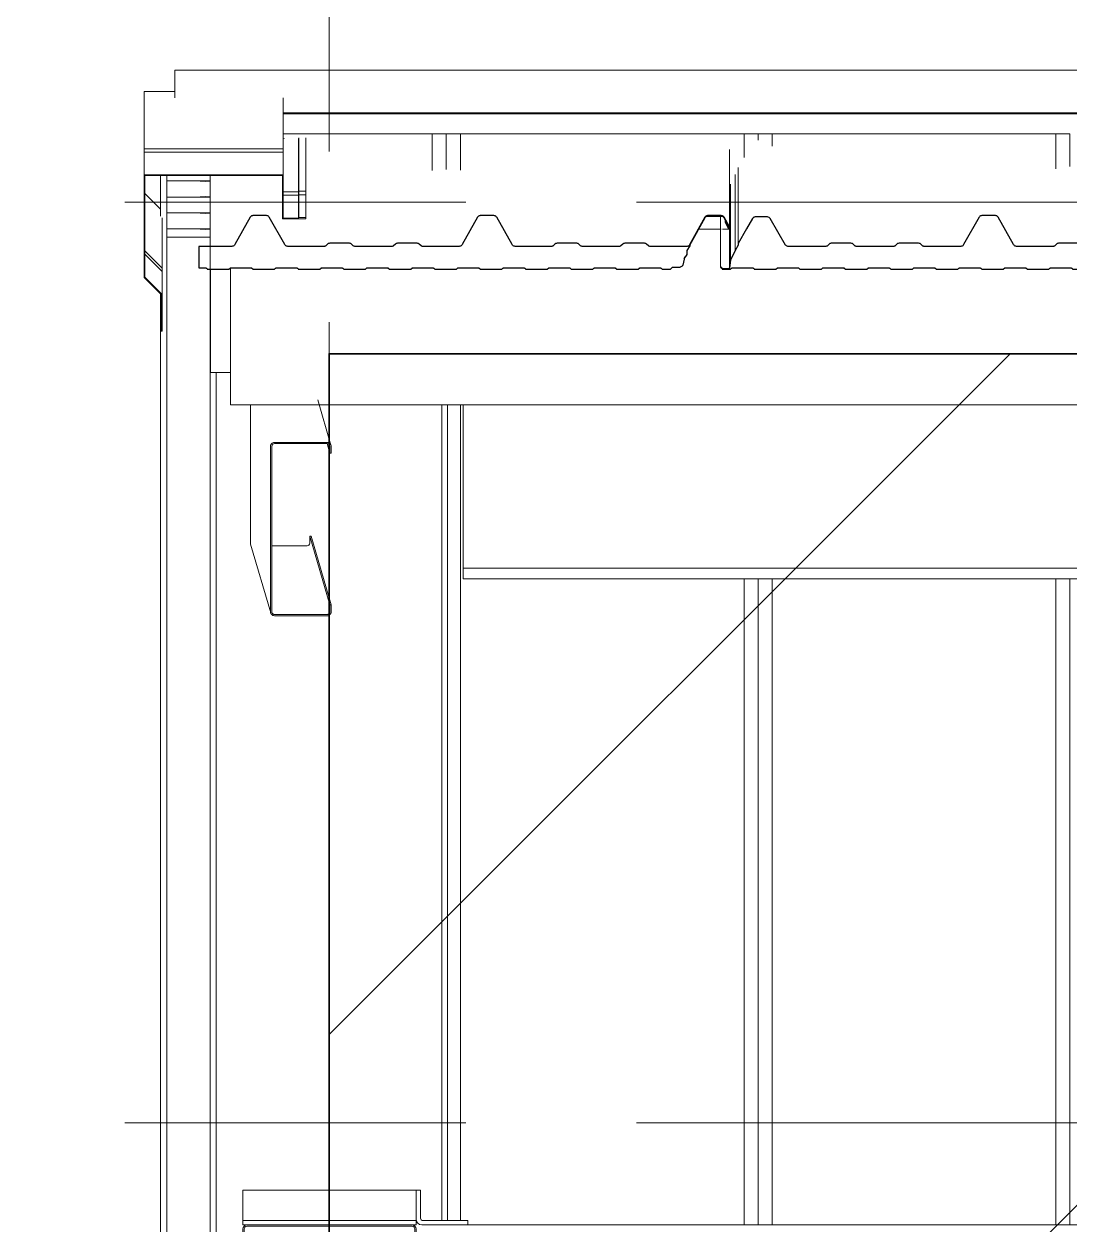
# Model space of a CAD drawing. Header units: metres. Extents: x -5.1 to 74.4, y -0.9 to 14.
# Drawn here: x -0.447 to 1.086, y 9.15 to 10.911 of the extents above; entities that cross this region are included whole.
import ezdxf

# ---------------------------------------------------------------- set-up
doc = ezdxf.new("R2010")
doc.units = ezdxf.units.M
doc.linetypes.add('Center', pattern=[2, 0.5, -0.25, 1, -0.25])
doc.linetypes.add('Dash dot', pattern=[1.05, 0.5, -0.25, 0.05, -0.25])
for name, color, linetype, lineweight in [('1', 7, 'Continuous', 18), ('2', 7, 'Continuous', 9), ('A LARGUEROS', 7, 'Continuous', 9), ('A LARGUEROS CORTES', 7, 'Continuous', 9), ('A-EJES', 7, 'Continuous', 18), ('A-NIVELES LINEA_', 7, 'Continuous', 18), ('GMI-COLUMNAS', 7, 'Continuous', 18)]:
    doc.layers.add(name, color=color, linetype=linetype, lineweight=lineweight)
doc.layers.add('ATR-ACHURADO', color=9, linetype='Continuous')
doc.layers.add('ATR-AREAS', color=1, linetype='Continuous')

# ---------------------------------------------------------------- blocks, each defined once
blk = doc.blocks.new('MontenC-Calibre14-GMI 1 - MONTEN _C_ 10_ CAL14 CON CLIPS A COLUMNA-1583790-CORTE TRANSVERSAL 1-1_')
at = {"layer": '2', "color": 8, "lineweight": 5, "true_color": 0x808080}
for p, q in [((-0.1263, 9.1602), (-0.1263, 9.201)), ((0.1277, 9.201), (-0.1263, 9.201)), ((-0.1263, 9.1564), (-0.1263, 9.1602)), ((0.1277, 9.1582), (0.1277, 9.1564)), ((-0.1263, 9.15), (-0.1263, 9.1564)), ((0.1277, 9.1564), (-0.1263, 9.1564)), ((-0.1204, 9.15), (-0.1263, 9.15)), ((0.1277, 9.15), (0.1218, 9.15)), ((0.1277, 9.1564), (0.1277, 9.15))]:
    blk.add_line(p, q, dxfattribs=at)
at = {"layer": 'A LARGUEROS CORTES', "color": 8, "lineweight": 5, "true_color": 0x808080}
for p, q in [((-0.1263, 9.1441), (-0.1263, 9.067)), ((-0.1244, 9.067), (-0.1244, 9.1441)), ((0.1218, 9.15), (-0.1204, 9.15)), ((-0.1204, 9.1481), (0.1218, 9.1481)), ((0.1258, 9.1441), (0.1258, 9.067)), ((0.1277, 9.067), (0.1277, 9.1441)), ((-0.1103, 9.063), (-0.1204, 9.063)), ((-0.1204, 9.0611), (-0.1103, 9.0611)), ((-0.1103, 9.0611), (-0.1103, 9.063)), ((0.1218, 9.063), (0.1117, 9.063)), ((0.1117, 9.063), (0.1117, 9.0611)), ((0.1117, 9.0611), (0.1218, 9.0611))]:
    blk.add_line(p, q, dxfattribs=at)
for centre, radius, start, end in [((-0.1204, 9.1441), 0.0059, 90, 180), ((-0.1204, 9.1441), 0.004, 90, 180), ((0.1218, 9.1441), 0.0059, 360, 90), ((0.1218, 9.1441), 0.004, 360, 90), ((-0.1204, 9.067), 0.0059, 180, 270), ((-0.1204, 9.067), 0.004, 180, 270), ((0.1218, 9.067), 0.0059, 270, 360), ((0.1218, 9.067), 0.004, 270, 360)]:
    blk.add_arc(centre, radius, start, end, dxfattribs=at)
blk = doc.blocks.new('MontenC-Calibre14-GMI 1 - MONTEN _C_ 10_ CAL14-1578925-CORTE TRANSVERSAL 1-1_')
at = {"layer": 'A LARGUEROS', "color": 8, "lineweight": 5, "true_color": 0x808080}
for p, q in [((0.0029, 10.2934), (-0.0166, 10.3601)), ((-0.1151, 10.3529), (-0.1152, 10.15)), ((-0.0029, 10.2958), (0.0012, 10.2817)), ((-0.115, 10.1483), (-0.0855, 10.0477)), ((-0.0322, 10.146), (-0.0839, 10.146)), ((-0.0263, 10.1601), (-0.0282, 10.1601)), ((-0.0282, 10.1601), (0.0012, 10.0594)), ((-0.0282, 10.1601), (-0.0282, 10.15)), ((-0.0263, 10.1601), (0.0031, 10.0594))]:
    blk.add_line(p, q, dxfattribs=at)
for centre, major_axis, start_param, end_param in [((-0.1093, 10.15), (0.00566, 0.00166), 2.85653, 3.11833), ((-0.0322, 10.15), (0.00384, 0.00112), 4.427327, 5.998123)]:
    blk.add_ellipse(centre, major_axis=major_axis, ratio=0.998646, start_param=start_param, end_param=end_param, dxfattribs=at)
at = {"layer": 'A LARGUEROS CORTES', "color": 8, "lineweight": 5, "true_color": 0x808080}
for p, q in [((-0.0858, 10.2918), (-0.0858, 10.0493)), ((-0.0839, 10.0493), (-0.0839, 10.2918)), ((-0.0028, 10.2977), (-0.0799, 10.2977)), ((-0.0799, 10.2958), (-0.0028, 10.2958)), ((0.0012, 10.2918), (0.0012, 10.2817)), ((0.0031, 10.2817), (0.0031, 10.2918)), ((0.0012, 10.2817), (0.0031, 10.2817)), ((0.0031, 10.0594), (0.0012, 10.0594)), ((0.0012, 10.0594), (0.0012, 10.0493)), ((0.0031, 10.0493), (0.0031, 10.0594)), ((-0.0028, 10.0453), (-0.0799, 10.0453)), ((-0.0799, 10.0434), (-0.0028, 10.0434))]:
    blk.add_line(p, q, dxfattribs=at)
at = {"layer": 'A LARGUEROS CORTES', "color": 8, "lineweight": 5, "true_color": 0x808080, "flags": 128}
for points in [[(-0.0799, 10.2977), (-0.0812, 10.2976), (-0.0824, 10.2972), (-0.0835, 10.2965), (-0.0845, 10.2955), (-0.0852, 10.2944), (-0.0856, 10.2932), (-0.0858, 10.2918)], [(-0.0839, 10.2918), (-0.0838, 10.2927), (-0.0835, 10.2936), (-0.083, 10.2943), (-0.0824, 10.295), (-0.0816, 10.2954), (-0.0808, 10.2957), (-0.0799, 10.2958)], [(0.0031, 10.2918), (0.003, 10.2931), (0.0026, 10.2943), (0.0019, 10.2955), (0.0009, 10.2964), (-0.0002, 10.2971), (-0.0014, 10.2975), (-0.0028, 10.2977)], [(-0.0028, 10.2958), (-0.0019, 10.2957), (-0.001, 10.2954), (-0.0003, 10.2949), (0.0004, 10.2943), (0.0008, 10.2935), (0.0011, 10.2927), (0.0012, 10.2918)], [(-0.0858, 10.0493), (-0.0856, 10.048), (-0.0852, 10.0468), (-0.0845, 10.0457), (-0.0835, 10.0447), (-0.0824, 10.044), (-0.0812, 10.0436), (-0.0799, 10.0434)], [(-0.0837, 10.0482), (-0.0838, 10.0484), (-0.0839, 10.0493)], [(-0.0799, 10.0453), (-0.0808, 10.0454), (-0.0816, 10.0457), (-0.0824, 10.0462), (-0.083, 10.0468), (-0.0835, 10.0476)], [(0.0012, 10.0493), (0.0011, 10.0484), (0.0008, 10.0475), (0.0004, 10.0468), (-0.0003, 10.0461), (-0.001, 10.0457), (-0.0019, 10.0454), (-0.0028, 10.0453)], [(-0.0028, 10.0434), (-0.0014, 10.0435), (-0.0002, 10.044), (0.0009, 10.0447), (0.0019, 10.0456), (0.0026, 10.0467), (0.003, 10.048), (0.0031, 10.0493)]]:
    blk.add_lwpolyline(points, dxfattribs=at)
blk = doc.blocks.new('MontenC-Calibre14-GMI 1 - MONTEN _C_ 10_ CAL14-1479441-CORTE TRANSVERSAL 1-1_')
at = {"layer": 'A LARGUEROS', "color": 8, "lineweight": 5, "true_color": 0x808080}
for p, q in [((0.5748, 10.6105), (0.5422, 10.6105)), ((0.586, 10.6105), (0.577, 10.6105)), ((-0.1442, 10.5535), (-0.1442, 10.3585)), ((-0.1442, 10.3529), (-0.1442, 10.3585)), ((-0.1442, 10.3529), (10.2185, 10.3529))]:
    blk.add_line(p, q, dxfattribs=at)
blk = doc.blocks.new('MOLDURA REMATE TECHUMBRE MURO - MOLDURA REMATE MURO-1498063-CORTE TRANSVERSAL 1-1_')
at = {"layer": '1', "color": 9, "lineweight": 9, "true_color": 0xc0c0c0}
for p, q in [((-0.271, 10.7283), (-0.0673, 10.7283)), ((-0.271, 10.6898), (-0.271, 10.7283)), ((-0.0673, 10.6898), (-0.0673, 10.7283)), ((-0.271, 10.6898), (-0.271, 10.5396)), ((-0.0673, 10.6898), (-0.271, 10.6898)), ((-0.2702, 10.5399), (-0.2702, 10.6891)), ((-0.2702, 10.6891), (-0.0681, 10.6891)), ((-0.0681, 10.6891), (-0.0681, 10.6257)), ((-0.0673, 10.6265), (-0.0673, 10.6898)), ((-0.0673, 10.6652), (-0.0449, 10.6652)), ((-0.0449, 10.6652), (-0.0441, 10.666)), ((-0.0449, 10.6265), (-0.0449, 10.6652)), ((-0.0441, 10.666), (-0.0341, 10.666)), ((-0.0441, 10.6273), (-0.0441, 10.666)), ((-0.0341, 10.6273), (-0.0341, 10.666)), ((-0.0681, 10.6257), (-0.0341, 10.6257)), ((-0.0449, 10.6265), (-0.0673, 10.6265)), ((-0.0441, 10.6273), (-0.0449, 10.6265)), ((-0.0341, 10.6273), (-0.0441, 10.6273)), ((-0.0341, 10.6257), (-0.0341, 10.6273)), ((-0.2702, 10.5788), (-0.2446, 10.5533)), ((-0.2446, 10.5143), (-0.2446, 10.5533)), ((-0.271, 10.5396), (-0.2454, 10.514)), ((-0.2446, 10.5143), (-0.2702, 10.5399)), ((-0.2446, 10.4608), (-0.2446, 10.5143)), ((-0.2462, 10.51), (-0.2454, 10.5108)), ((-0.2462, 10.4708), (-0.2462, 10.51)), ((-0.2454, 10.514), (-0.2454, 10.4716)), ((-0.2454, 10.4716), (-0.2462, 10.4708)), ((-0.2462, 10.4708), (-0.2462, 10.4608)), ((-0.2462, 10.4608), (-0.2446, 10.4608))]:
    blk.add_line(p, q, dxfattribs=at)
blk = doc.blocks.new('MOLDURA REMATE TECHUMBRE MURO - MOLDURA REMATE MURO-1498064-CORTE TRANSVERSAL 1-1_')
at = {"layer": '1', "color": 9, "lineweight": 9, "true_color": 0xc0c0c0}
for p, q in [((-0.271, 10.812), (-0.2262, 10.812)), ((-0.271, 10.7231), (-0.271, 10.812)), ((-0.0673, 10.7231), (-0.0673, 10.8028)), ((-0.0449, 10.66), (-0.0449, 10.7434)), ((-0.0441, 10.6608), (-0.0441, 10.7442)), ((-0.0341, 10.6608), (-0.0341, 10.7442)), ((-0.0673, 10.7231), (-0.271, 10.7231)), ((-0.2702, 10.6626), (-0.247, 10.6395)), ((-0.0449, 10.66), (-0.0673, 10.66)), ((-0.0441, 10.6608), (-0.0449, 10.66)), ((-0.0341, 10.6608), (-0.0441, 10.6608)), ((-0.2446, 10.5481), (-0.2446, 10.6271)), ((-0.2446, 10.5481), (-0.2702, 10.5736)), ((-0.2462, 10.5047), (-0.2462, 10.5148)), ((-0.2454, 10.5055), (-0.2462, 10.5047))]:
    blk.add_line(p, q, dxfattribs=at)
blk = doc.blocks.new('MOLDURA REMATE TECHUMBRE MURO - MOLDURA REMATE MURO-V3-CORTE TRANSVERSAL 1-1_')
at = {"layer": '1', "color": 9, "lineweight": 9, "true_color": 0xc0c0c0}
for p, q in [((-0.2262, 10.8028), (-0.2262, 10.8435)), ((-0.2262, 10.8435), (1.4738, 10.8435)), ((1.4738, 10.8435), (1.4738, 10.7811)), ((-0.0673, 10.7811), (1.4738, 10.7811)), ((-0.0673, 10.7795), (1.4738, 10.7795)), ((1.4738, 10.7811), (1.4738, 10.7795)), ((1.4738, 10.7795), (1.4738, 10.75))]:
    blk.add_line(p, q, dxfattribs=at)
blk = doc.blocks.new('PanelGlamet1_5Pulg - PanelGlamet1_5Pulg-1544952-CORTE TRANSVERSAL 1-1_')
at = {"layer": '1', "color": 9, "lineweight": 5, "true_color": 0xc0c0c0}
for p, q in [((1.6556, 10.6131), (1.6556, 10.7271)), ((1.6555, 10.6137), (1.6555, 10.7251)), ((0.5954, 10.6906), (0.5954, 10.5791)), ((0.6, 10.5891), (0.6, 10.7006)), ((0.5884, 10.5649), (0.5884, 10.6764)), ((0.5741, 10.6297), (0.5741, 10.5543)), ((1.6496, 10.6207), (1.6496, 10.6232)), ((1.6503, 10.621), (1.6503, 10.6219)), ((0.587, 10.5533), (0.587, 10.6137)), ((1.5978, 10.5861), (1.5978, 10.5871)), ((1.5899, 10.5665), (1.5899, 10.5699))]:
    blk.add_line(p, q, dxfattribs=at)
at = {"layer": '1', "lineweight": 25}
for p, q in [((0.6208, 10.6259), (0.6122, 10.6108)), ((0.6428, 10.6282), (0.6248, 10.6282)), ((0.6693, 10.5871), (0.6467, 10.6259)), ((0.9531, 10.6279), (0.9304, 10.5877)), ((0.9671, 10.6302), (0.9571, 10.6302)), ((0.9771, 10.6302), (0.9671, 10.6302)), ((1.0037, 10.5877), (0.9811, 10.6279)), ((1.2864, 10.6279), (1.2637, 10.5877)), ((1.3004, 10.6302), (1.2904, 10.6302)), ((1.3104, 10.6302), (1.3004, 10.6302)), ((1.337, 10.5877), (1.3144, 10.6279)), ((1.6196, 10.6278), (1.5972, 10.5872)), ((1.5977, 10.5869), (1.6202, 10.6275)), ((1.6337, 10.6302), (1.6237, 10.6302)), ((1.6237, 10.6296), (1.6337, 10.6296)), ((1.6437, 10.6302), (1.6337, 10.6302)), ((1.6337, 10.6296), (1.6437, 10.6296)), ((1.6472, 10.6275), (1.6549, 10.6135)), ((1.6555, 10.6137), (1.6477, 10.6278)), ((1.6503, 10.621), (1.6496, 10.6207)), ((1.6496, 10.6207), (1.6531, 10.6126)), ((1.6539, 10.6129), (1.6503, 10.621)), ((0.6122, 10.6108), (0.6, 10.5891)), ((0.6, 10.5871), (0.5954, 10.5791)), ((0.6, 10.5891), (0.6, 10.5871)), ((0.7286, 10.5851), (0.6728, 10.5851)), ((0.7333, 10.5884), (0.7307, 10.586)), ((0.7651, 10.5896), (0.7364, 10.5896)), ((0.7709, 10.586), (0.7683, 10.5884)), ((0.8279, 10.5851), (0.7729, 10.5851)), ((0.8326, 10.5884), (0.83, 10.586)), ((0.8644, 10.5896), (0.8357, 10.5896)), ((0.8702, 10.586), (0.8676, 10.5884)), ((0.9261, 10.5851), (0.8722, 10.5851)), ((1.0619, 10.5851), (1.0081, 10.5851)), ((1.0666, 10.5884), (1.064, 10.586)), ((1.0984, 10.5896), (1.0697, 10.5896)), ((1.1042, 10.586), (1.1016, 10.5884)), ((1.1612, 10.5851), (1.1062, 10.5851)), ((1.1659, 10.5884), (1.1633, 10.586)), ((1.1977, 10.5896), (1.169, 10.5896)), ((1.2035, 10.586), (1.2009, 10.5884)), ((1.2594, 10.5851), (1.2055, 10.5851)), ((1.3952, 10.5851), (1.3414, 10.5851)), ((1.3999, 10.5884), (1.3973, 10.586)), ((1.4317, 10.5896), (1.403, 10.5896)), ((1.4375, 10.586), (1.4349, 10.5884)), ((1.4945, 10.5851), (1.4395, 10.5851)), ((1.4992, 10.5884), (1.4966, 10.586)), ((1.531, 10.5896), (1.5023, 10.5896)), ((1.5368, 10.586), (1.5342, 10.5884)), ((1.5937, 10.5851), (1.5388, 10.5851)), ((1.5938, 10.5791), (1.5978, 10.5861)), ((1.5978, 10.5861), (1.5977, 10.5869)), ((0.5954, 10.5791), (0.5884, 10.5649)), ((1.5895, 10.567), (1.5938, 10.5734)), ((1.5938, 10.5734), (1.5938, 10.5791)), ((0.5742, 10.5539), (0.5762, 10.552)), ((0.5767, 10.5527), (0.5748, 10.5546)), ((0.5773, 10.5515), (0.588, 10.5515)), ((0.5859, 10.5524), (0.5775, 10.5524)), ((0.5884, 10.5649), (0.587, 10.5533)), ((0.589, 10.552), (0.5902, 10.5531)), ((0.591, 10.5535), (0.6213, 10.5535)), ((0.6221, 10.5531), (0.6233, 10.552)), ((0.6244, 10.5515), (0.6546, 10.5515)), ((0.6557, 10.552), (0.6569, 10.5531)), ((0.6577, 10.5535), (0.688, 10.5535)), ((0.6888, 10.5531), (0.69, 10.552)), ((0.691, 10.5515), (0.7213, 10.5515)), ((0.7224, 10.552), (0.7236, 10.5531)), ((0.7244, 10.5535), (0.7546, 10.5535)), ((0.7554, 10.5531), (0.7566, 10.552)), ((0.7577, 10.5515), (0.7879, 10.5515)), ((0.789, 10.552), (0.7902, 10.5531)), ((0.791, 10.5535), (0.8213, 10.5535)), ((0.8221, 10.5531), (0.8233, 10.552)), ((0.8244, 10.5515), (0.8546, 10.5515)), ((0.8557, 10.552), (0.8569, 10.5531)), ((0.8577, 10.5535), (0.8879, 10.5535)), ((0.8888, 10.5531), (0.89, 10.552)), ((0.891, 10.5515), (0.9213, 10.5515)), ((0.9224, 10.552), (0.9236, 10.5531)), ((0.9244, 10.5535), (0.9546, 10.5535)), ((0.9554, 10.5531), (0.9566, 10.552)), ((0.9577, 10.5515), (0.9879, 10.5515)), ((0.989, 10.552), (0.9902, 10.5531)), ((0.991, 10.5535), (1.0213, 10.5535)), ((1.0221, 10.5531), (1.0233, 10.552)), ((1.0244, 10.5515), (1.0546, 10.5515)), ((1.0557, 10.552), (1.0569, 10.5531)), ((1.0577, 10.5535), (1.0879, 10.5535)), ((1.0888, 10.5531), (1.09, 10.552)), ((1.091, 10.5515), (1.1213, 10.5515)), ((1.1224, 10.552), (1.1236, 10.5531)), ((1.1244, 10.5535), (1.1546, 10.5535)), ((1.1554, 10.5531), (1.1566, 10.552)), ((1.1577, 10.5515), (1.1879, 10.5515)), ((1.189, 10.552), (1.1902, 10.5531)), ((1.191, 10.5535), (1.2213, 10.5535)), ((1.2221, 10.5531), (1.2233, 10.552)), ((1.2244, 10.5515), (1.2546, 10.5515)), ((1.2557, 10.552), (1.2569, 10.5531)), ((1.2577, 10.5535), (1.2879, 10.5535)), ((1.2888, 10.5531), (1.29, 10.552)), ((1.291, 10.5515), (1.3213, 10.5515)), ((1.3224, 10.552), (1.3236, 10.5531)), ((1.3244, 10.5535), (1.3546, 10.5535)), ((1.3554, 10.5531), (1.3566, 10.552)), ((1.3577, 10.5515), (1.3879, 10.5515)), ((1.389, 10.552), (1.3902, 10.5531)), ((1.391, 10.5535), (1.4213, 10.5535)), ((1.4221, 10.5531), (1.4233, 10.552)), ((1.4244, 10.5515), (1.4546, 10.5515)), ((1.4557, 10.552), (1.4569, 10.5531)), ((1.4577, 10.5535), (1.4879, 10.5535)), ((1.4888, 10.5531), (1.49, 10.552)), ((1.491, 10.5515), (1.5213, 10.5515)), ((1.5224, 10.552), (1.5236, 10.5531)), ((1.5244, 10.5535), (1.5546, 10.5535)), ((1.5554, 10.5531), (1.5566, 10.552)), ((1.5577, 10.5515), (1.5684, 10.5515)), ((1.5695, 10.552), (1.572, 10.5544)), ((1.5728, 10.5548), (1.5833, 10.5548)), ((1.5841, 10.555), (1.5869, 10.5568)), ((1.5876, 10.5577), (1.5899, 10.5664))]:
    blk.add_line(p, q, dxfattribs=at)
at = {"layer": '1', "lineweight": 25, "flags": 128}
for points in [[(0.6248, 10.6282), (0.6238, 10.6281), (0.6229, 10.6278), (0.6221, 10.6273), (0.6213, 10.6267), (0.6208, 10.6259)], [(0.6467, 10.6259), (0.646, 10.6269), (0.6451, 10.6276), (0.644, 10.628), (0.6428, 10.6282)], [(0.9571, 10.6302), (0.9561, 10.6301), (0.9552, 10.6298), (0.9543, 10.6293), (0.9536, 10.6286), (0.9531, 10.6279)], [(0.9811, 10.6279), (0.9805, 10.6286), (0.9798, 10.6293), (0.979, 10.6298), (0.978, 10.6301), (0.9771, 10.6302)], [(1.2904, 10.6302), (1.2894, 10.6301), (1.2885, 10.6298), (1.2876, 10.6293), (1.2869, 10.6286), (1.2864, 10.6279)], [(1.3144, 10.6279), (1.3138, 10.6286), (1.3131, 10.6293), (1.3123, 10.6298), (1.3113, 10.6301), (1.3104, 10.6302)], [(1.6237, 10.6302), (1.6227, 10.6301), (1.6218, 10.6298), (1.6209, 10.6293), (1.6202, 10.6286), (1.6196, 10.6278)], [(1.6202, 10.6275), (1.6207, 10.6282), (1.6213, 10.6288), (1.622, 10.6292), (1.6228, 10.6295), (1.6237, 10.6296)], [(1.6477, 10.6278), (1.6471, 10.6286), (1.6464, 10.6293), (1.6456, 10.6298), (1.6446, 10.6301), (1.6437, 10.6302)], [(1.6437, 10.6296), (1.6445, 10.6295), (1.6453, 10.6292), (1.6461, 10.6288), (1.6467, 10.6282), (1.6472, 10.6275)], [(1.6531, 10.6126), (1.6533, 10.6123), (1.6535, 10.6121), (1.6538, 10.612), (1.6541, 10.6119), (1.6544, 10.6118), (1.6547, 10.6119), (1.655, 10.612), (1.6553, 10.6122), (1.6554, 10.6125), (1.6556, 10.6128), (1.6556, 10.6131), (1.6556, 10.6134), (1.6555, 10.6137)], [(1.6549, 10.6135), (1.655, 10.6133), (1.655, 10.6132), (1.655, 10.613), (1.655, 10.6129), (1.6549, 10.6128), (1.6548, 10.6127), (1.6546, 10.6126), (1.6545, 10.6126), (1.6543, 10.6126), (1.6542, 10.6126), (1.6541, 10.6127), (1.654, 10.6128), (1.6539, 10.6129)], [(0.6728, 10.5851), (0.6717, 10.5853), (0.6708, 10.5857), (0.67, 10.5863), (0.6693, 10.5871)], [(0.7307, 10.586), (0.7301, 10.5855), (0.7294, 10.5852), (0.7286, 10.5851)], [(0.7364, 10.5896), (0.7353, 10.5895), (0.7342, 10.5891), (0.7333, 10.5884)], [(0.7683, 10.5884), (0.7673, 10.5891), (0.7663, 10.5895), (0.7651, 10.5896)], [(0.7729, 10.5851), (0.7722, 10.5852), (0.7715, 10.5855), (0.7709, 10.586)], [(0.83, 10.586), (0.8294, 10.5855), (0.8287, 10.5852), (0.8279, 10.5851)], [(0.8357, 10.5896), (0.8346, 10.5895), (0.8335, 10.5891), (0.8326, 10.5884)], [(0.8676, 10.5884), (0.8666, 10.5891), (0.8656, 10.5895), (0.8644, 10.5896)], [(0.8722, 10.5851), (0.8715, 10.5852), (0.8708, 10.5855), (0.8702, 10.586)], [(0.9304, 10.5877), (0.9298, 10.5868), (0.929, 10.5861), (0.9281, 10.5856), (0.9271, 10.5853), (0.9261, 10.5851)], [(1.0081, 10.5851), (1.007, 10.5853), (1.006, 10.5856), (1.0051, 10.5861), (1.0043, 10.5868), (1.0037, 10.5877)], [(1.064, 10.586), (1.0634, 10.5855), (1.0627, 10.5852), (1.0619, 10.5851)], [(1.0697, 10.5896), (1.0686, 10.5895), (1.0675, 10.5891), (1.0666, 10.5884)], [(1.1016, 10.5884), (1.1006, 10.5891), (1.0996, 10.5895), (1.0984, 10.5896)], [(1.1062, 10.5851), (1.1055, 10.5852), (1.1048, 10.5855), (1.1042, 10.586)], [(1.1633, 10.586), (1.1627, 10.5855), (1.162, 10.5852), (1.1612, 10.5851)], [(1.169, 10.5896), (1.1679, 10.5895), (1.1668, 10.5891), (1.1659, 10.5884)], [(1.2009, 10.5884), (1.1999, 10.5891), (1.1989, 10.5895), (1.1977, 10.5896)], [(1.2055, 10.5851), (1.2048, 10.5852), (1.2041, 10.5855), (1.2035, 10.586)], [(1.2637, 10.5877), (1.2631, 10.5868), (1.2623, 10.5861), (1.2614, 10.5856), (1.2604, 10.5853), (1.2594, 10.5851)], [(1.3414, 10.5851), (1.3403, 10.5853), (1.3393, 10.5856), (1.3384, 10.5861), (1.3376, 10.5868), (1.337, 10.5877)], [(1.3973, 10.586), (1.3967, 10.5855), (1.396, 10.5852), (1.3952, 10.5851)], [(1.403, 10.5896), (1.4019, 10.5895), (1.4008, 10.5891), (1.3999, 10.5884)], [(1.4349, 10.5884), (1.4339, 10.5891), (1.4329, 10.5895), (1.4317, 10.5896)], [(1.4395, 10.5851), (1.4388, 10.5852), (1.4381, 10.5855), (1.4375, 10.586)], [(1.4966, 10.586), (1.496, 10.5855), (1.4953, 10.5852), (1.4945, 10.5851)], [(1.5023, 10.5896), (1.5012, 10.5895), (1.5001, 10.5891), (1.4992, 10.5884)], [(1.5342, 10.5884), (1.5332, 10.5891), (1.5322, 10.5895), (1.531, 10.5896)], [(1.5388, 10.5851), (1.5381, 10.5852), (1.5374, 10.5855), (1.5368, 10.586)], [(1.5972, 10.5872), (1.5967, 10.5865), (1.5961, 10.5859), (1.5953, 10.5855), (1.5945, 10.5852), (1.5937, 10.5851)], [(0.5748, 10.5546), (0.5747, 10.5546), (0.5746, 10.5547), (0.5745, 10.5547), (0.5744, 10.5547), (0.5743, 10.5547), (0.5742, 10.5546), (0.5742, 10.5545), (0.5741, 10.5544), (0.5741, 10.5543), (0.5741, 10.5542), (0.5741, 10.5541), (0.5741, 10.554), (0.5742, 10.5539)], [(0.5762, 10.552), (0.5764, 10.5518), (0.5767, 10.5516), (0.577, 10.5515), (0.5773, 10.5515)], [(0.5775, 10.5524), (0.5772, 10.5524), (0.577, 10.5525), (0.5768, 10.5526), (0.5767, 10.5527)], [(0.587, 10.5533), (0.5869, 10.553), (0.5868, 10.5528), (0.5866, 10.5526), (0.5864, 10.5525), (0.5861, 10.5524), (0.5859, 10.5524)], [(0.588, 10.5515), (0.5883, 10.5515), (0.5885, 10.5516), (0.5888, 10.5518), (0.589, 10.552)], [(0.5902, 10.5531), (0.5904, 10.5533), (0.5906, 10.5534), (0.5908, 10.5535), (0.591, 10.5535)], [(0.6213, 10.5535), (0.6215, 10.5535), (0.6217, 10.5534), (0.6219, 10.5533), (0.6221, 10.5531)], [(0.6233, 10.552), (0.6235, 10.5518), (0.6238, 10.5516), (0.6241, 10.5515), (0.6244, 10.5515)], [(0.6546, 10.5515), (0.6549, 10.5515), (0.6552, 10.5516), (0.6555, 10.5518), (0.6557, 10.552)], [(0.6569, 10.5531), (0.6571, 10.5533), (0.6573, 10.5534), (0.6575, 10.5535), (0.6577, 10.5535)], [(0.688, 10.5535), (0.6882, 10.5535), (0.6884, 10.5534), (0.6886, 10.5533), (0.6888, 10.5531)], [(0.69, 10.552), (0.6902, 10.5518), (0.6905, 10.5516), (0.6907, 10.5515), (0.691, 10.5515)], [(0.7213, 10.5515), (0.7216, 10.5515), (0.7219, 10.5516), (0.7221, 10.5518), (0.7224, 10.552)], [(0.7236, 10.5531), (0.7237, 10.5533), (0.7239, 10.5534), (0.7242, 10.5535), (0.7244, 10.5535)], [(0.7546, 10.5535), (0.7548, 10.5535), (0.7551, 10.5534), (0.7553, 10.5533), (0.7554, 10.5531)], [(0.7566, 10.552), (0.7569, 10.5518), (0.7571, 10.5516), (0.7574, 10.5515), (0.7577, 10.5515)], [(0.7879, 10.5515), (0.7883, 10.5515), (0.7885, 10.5516), (0.7888, 10.5518), (0.789, 10.552)], [(0.7902, 10.5531), (0.7904, 10.5533), (0.7906, 10.5534), (0.7908, 10.5535), (0.791, 10.5535)], [(0.8213, 10.5535), (0.8215, 10.5535), (0.8217, 10.5534), (0.8219, 10.5533), (0.8221, 10.5531)], [(0.8233, 10.552), (0.8235, 10.5518), (0.8238, 10.5516), (0.8241, 10.5515), (0.8244, 10.5515)], [(0.8546, 10.5515), (0.8549, 10.5515), (0.8552, 10.5516), (0.8555, 10.5518), (0.8557, 10.552)], [(0.8569, 10.5531), (0.8571, 10.5533), (0.8573, 10.5534), (0.8575, 10.5535), (0.8577, 10.5535)], [(0.8879, 10.5535), (0.8882, 10.5535), (0.8884, 10.5534), (0.8886, 10.5533), (0.8888, 10.5531)], [(0.89, 10.552), (0.8902, 10.5518), (0.8905, 10.5516), (0.8907, 10.5515), (0.891, 10.5515)], [(0.9213, 10.5515), (0.9216, 10.5515), (0.9219, 10.5516), (0.9221, 10.5518), (0.9224, 10.552)], [(0.9236, 10.5531), (0.9237, 10.5533), (0.9239, 10.5534), (0.9242, 10.5535), (0.9244, 10.5535)], [(0.9546, 10.5535), (0.9548, 10.5535), (0.9551, 10.5534), (0.9553, 10.5533), (0.9554, 10.5531)], [(0.9566, 10.552), (0.9569, 10.5518), (0.9571, 10.5516), (0.9574, 10.5515), (0.9577, 10.5515)], [(0.9879, 10.5515), (0.9883, 10.5515), (0.9885, 10.5516), (0.9888, 10.5518), (0.989, 10.552)], [(0.9902, 10.5531), (0.9904, 10.5533), (0.9906, 10.5534), (0.9908, 10.5535), (0.991, 10.5535)], [(1.0213, 10.5535), (1.0215, 10.5535), (1.0217, 10.5534), (1.0219, 10.5533), (1.0221, 10.5531)], [(1.0233, 10.552), (1.0235, 10.5518), (1.0238, 10.5516), (1.0241, 10.5515), (1.0244, 10.5515)], [(1.0546, 10.5515), (1.0549, 10.5515), (1.0552, 10.5516), (1.0555, 10.5518), (1.0557, 10.552)], [(1.0569, 10.5531), (1.0571, 10.5533), (1.0573, 10.5534), (1.0575, 10.5535), (1.0577, 10.5535)], [(1.0879, 10.5535), (1.0882, 10.5535), (1.0884, 10.5534), (1.0886, 10.5533), (1.0888, 10.5531)], [(1.09, 10.552), (1.0902, 10.5518), (1.0905, 10.5516), (1.0907, 10.5515), (1.091, 10.5515)], [(1.1213, 10.5515), (1.1216, 10.5515), (1.1219, 10.5516), (1.1221, 10.5518), (1.1224, 10.552)], [(1.1236, 10.5531), (1.1237, 10.5533), (1.1239, 10.5534), (1.1242, 10.5535), (1.1244, 10.5535)], [(1.1546, 10.5535), (1.1548, 10.5535), (1.1551, 10.5534), (1.1553, 10.5533), (1.1554, 10.5531)], [(1.1566, 10.552), (1.1569, 10.5518), (1.1571, 10.5516), (1.1574, 10.5515), (1.1577, 10.5515)], [(1.1879, 10.5515), (1.1883, 10.5515), (1.1885, 10.5516), (1.1888, 10.5518), (1.189, 10.552)], [(1.1902, 10.5531), (1.1904, 10.5533), (1.1906, 10.5534), (1.1908, 10.5535), (1.191, 10.5535)], [(1.2213, 10.5535), (1.2215, 10.5535), (1.2217, 10.5534), (1.2219, 10.5533), (1.2221, 10.5531)], [(1.2233, 10.552), (1.2235, 10.5518), (1.2238, 10.5516), (1.2241, 10.5515), (1.2244, 10.5515)], [(1.2546, 10.5515), (1.2549, 10.5515), (1.2552, 10.5516), (1.2555, 10.5518), (1.2557, 10.552)], [(1.2569, 10.5531), (1.2571, 10.5533), (1.2573, 10.5534), (1.2575, 10.5535), (1.2577, 10.5535)], [(1.2879, 10.5535), (1.2882, 10.5535), (1.2884, 10.5534), (1.2886, 10.5533), (1.2888, 10.5531)], [(1.29, 10.552), (1.2902, 10.5518), (1.2905, 10.5516), (1.2907, 10.5515), (1.291, 10.5515)], [(1.3213, 10.5515), (1.3216, 10.5515), (1.3219, 10.5516), (1.3221, 10.5518), (1.3224, 10.552)], [(1.3236, 10.5531), (1.3237, 10.5533), (1.3239, 10.5534), (1.3242, 10.5535), (1.3244, 10.5535)], [(1.3546, 10.5535), (1.3548, 10.5535), (1.3551, 10.5534), (1.3553, 10.5533), (1.3554, 10.5531)], [(1.3566, 10.552), (1.3569, 10.5518), (1.3571, 10.5516), (1.3574, 10.5515), (1.3577, 10.5515)], [(1.3879, 10.5515), (1.3883, 10.5515), (1.3885, 10.5516), (1.3888, 10.5518), (1.389, 10.552)], [(1.3902, 10.5531), (1.3904, 10.5533), (1.3906, 10.5534), (1.3908, 10.5535), (1.391, 10.5535)], [(1.4213, 10.5535), (1.4215, 10.5535), (1.4217, 10.5534), (1.4219, 10.5533), (1.4221, 10.5531)], [(1.4233, 10.552), (1.4235, 10.5518), (1.4238, 10.5516), (1.4241, 10.5515), (1.4244, 10.5515)], [(1.4546, 10.5515), (1.4549, 10.5515), (1.4552, 10.5516), (1.4555, 10.5518), (1.4557, 10.552)], [(1.4569, 10.5531), (1.4571, 10.5533), (1.4573, 10.5534), (1.4575, 10.5535), (1.4577, 10.5535)], [(1.4879, 10.5535), (1.4882, 10.5535), (1.4884, 10.5534), (1.4886, 10.5533), (1.4888, 10.5531)], [(1.49, 10.552), (1.4902, 10.5518), (1.4905, 10.5516), (1.4907, 10.5515), (1.491, 10.5515)], [(1.5213, 10.5515), (1.5216, 10.5515), (1.5219, 10.5516), (1.5221, 10.5518), (1.5224, 10.552)], [(1.5236, 10.5531), (1.5237, 10.5533), (1.5239, 10.5534), (1.5242, 10.5535), (1.5244, 10.5535)], [(1.5546, 10.5535), (1.5548, 10.5535), (1.5551, 10.5534), (1.5553, 10.5533), (1.5554, 10.5531)], [(1.5566, 10.552), (1.5569, 10.5518), (1.5571, 10.5516), (1.5574, 10.5515), (1.5577, 10.5515)], [(1.5684, 10.5515), (1.5687, 10.5515), (1.569, 10.5516), (1.5693, 10.5518), (1.5695, 10.552)], [(1.572, 10.5544), (1.5721, 10.5546), (1.5723, 10.5547), (1.5726, 10.5547), (1.5728, 10.5548)], [(1.5833, 10.5548), (1.5835, 10.5548), (1.5838, 10.5549), (1.5841, 10.555)], [(1.5869, 10.5568), (1.5872, 10.557), (1.5874, 10.5574), (1.5876, 10.5577)], [(1.5899, 10.5664), (1.5899, 10.5665), (1.5899, 10.5666), (1.5899, 10.5667), (1.5898, 10.5668), (1.5898, 10.5669), (1.5897, 10.5669), (1.5896, 10.567), (1.5895, 10.567)]]:
    blk.add_lwpolyline(points, dxfattribs=at)
blk = doc.blocks.new('MontenDobleC-Espalda-Calibre14-GMI - MONTEN DBL _C_ 12_ CAL14-1579533-CORTE TRANSVERSAL 1-1_')
at = {"layer": 'A LARGUEROS', "color": 8, "lineweight": 5, "true_color": 0x808080}
for p, q in [((0.1966, 10.3529), (0.1966, 10.1134)), ((0.1966, 10.1134), (0.1966, 10.1033)), ((9.8802, 10.1134), (0.1966, 10.1134)), ((0.1966, 10.0974), (0.1966, 10.1033)), ((0.1966, 10.0974), (9.8802, 10.0974))]:
    blk.add_line(p, q, dxfattribs=at)
blk = doc.blocks.new('IR - W14X22-1578503-CORTE TRANSVERSAL 1-1_')
at = {"layer": 'GMI-COLUMNAS'}
for p, q in [((-0.1655, 10.4), (-0.174, 10.4)), ((-0.1655, 10.4), (-0.1655, 8.001)), ((-0.1443, 10.4), (-0.1655, 10.4)), ((0.1654, 10.3529), (0.1654, 9.1569)), ((0.1739, 10.3529), (0.1739, 9.1569))]:
    blk.add_line(p, q, dxfattribs=at)
blk = doc.blocks.new('MontenC-Calibre14-GMI 1 - MONTEN _C_ 10_ CAL14 CON CLIPS A COLUMNA-1582797-CORTE TRANSVERSAL 1-1_')
at = {"layer": '2', "color": 8, "lineweight": 5, "true_color": 0x808080}
for p, q in [((0.1341, 9.201), (0.1277, 9.201)), ((0.1277, 9.201), (0.1277, 9.1583)), ((0.1341, 9.1602), (0.1341, 9.201)), ((0.136, 9.15), (0.2037, 9.15)), ((0.2037, 9.1564), (0.1379, 9.1564)), ((0.2037, 9.15), (0.2037, 9.1564))]:
    blk.add_line(p, q, dxfattribs=at)
for centre, radius in [((0.136, 9.1583), 0.00825), ((0.1379, 9.1602), 0.00379)]:
    blk.add_arc(centre, radius, 180, 270, dxfattribs=at)
at = {"layer": 'A LARGUEROS', "color": 8, "lineweight": 5, "true_color": 0x808080}
blk.add_line((9.8929, 9.15), (0.1377, 9.15), dxfattribs=at)
blk = doc.blocks.new('ESQUINERO_EXTERIOR_90__CAL24_MUROS_GMI_P026CHP001 - ESQUINERO EXTERIOR 90_-1564249-CORTE TRANSVERSAL 1-1_')
at = {"layer": '1', "lineweight": 5}
for p, q in [((-0.0657, 10.7434), (-0.0657, 10.744)), ((-0.247, 10.6891), (-0.247, 10.6296)), ((-0.247, 10.5157), (-0.247, 8.994)), ((-0.238, 8.994), (-0.247, 8.994))]:
    blk.add_line(p, q, dxfattribs=at)

msp = doc.modelspace()

# ---------------------------------------------------------------- hatches: boundary and pattern name
at = {"layer": 'ATR-ACHURADO'}
h = msp.add_hatch(dxfattribs=at)
h.set_pattern_fill('ANSI31', scale=0.3)
h.paths.add_polyline_path([(0, 0.3), (4.6, 0.3), (4.6, 6.6), (5.04, 6.6), (5.04, 10.4277), (0, 10.4277)])

# ---------------------------------------------------------------- linework, layer by layer
at = {"layer": '1', "color": 254, "lineweight": 5, "true_color": 0xe5e5e5}
for p, q in [((-0.0673, 10.75), (0.1512, 10.75)), ((0.1512, 10.75), (0.1719, 10.75)), ((0.1512, 10.75), (0.1512, 10.6966)), ((0.1719, 10.75), (0.1926, 10.75)), ((0.1719, 10.6977), (0.1719, 10.75)), ((0.1719, 10.75), (0.1719, 10.6977)), ((0.1926, 10.75), (0.6084, 10.75)), ((0.1926, 10.75), (0.1926, 10.697)), ((0.6084, 10.75), (0.6291, 10.75)), ((0.6084, 10.75), (0.6084, 10.7154)), ((0.6291, 10.75), (0.6498, 10.75)), ((0.6291, 10.7408), (0.6291, 10.75)), ((0.6291, 10.75), (0.6291, 10.7408)), ((0.6498, 10.75), (1.0656, 10.75)), ((0.6498, 10.75), (0.6498, 10.7321)), ((1.0656, 10.75), (1.0863, 10.75)), ((1.0656, 10.75), (1.0656, 10.6989)), ((1.0863, 10.75), (1.0863, 10.7022)), ((-0.238, 10.681), (-0.238, 10.6892)), ((-0.238, 10.681), (-0.1962, 10.681)), ((-0.238, 10.6575), (-0.238, 10.681)), ((-0.1962, 10.681), (-0.238, 10.681)), ((-0.174, 10.6821), (-0.1962, 10.681)), ((-0.1962, 10.681), (-0.174, 10.6799)), ((-0.174, 10.6891), (-0.174, 10.6821)), ((-0.174, 10.6799), (-0.174, 10.6821)), ((-0.174, 10.6799), (-0.174, 10.6586)), ((-0.238, 10.6575), (-0.1962, 10.6575)), ((-0.238, 10.6341), (-0.238, 10.6575)), ((-0.1962, 10.6575), (-0.238, 10.6575)), ((-0.174, 10.6586), (-0.1962, 10.6575)), ((-0.1962, 10.6575), (-0.174, 10.6565)), ((-0.174, 10.6565), (-0.174, 10.6586)), ((-0.174, 10.6565), (-0.174, 10.6352)), ((-0.238, 10.6341), (-0.1962, 10.6341)), ((-0.238, 10.6106), (-0.238, 10.6341)), ((-0.1962, 10.6341), (-0.238, 10.6341)), ((-0.174, 10.6352), (-0.1962, 10.6341)), ((-0.1962, 10.6341), (-0.174, 10.633)), ((-0.174, 10.633), (-0.174, 10.6352)), ((-0.174, 10.633), (-0.174, 10.6117)), ((-0.238, 10.5984), (-0.238, 10.6106)), ((-0.238, 10.6106), (-0.1962, 10.6106)), ((-0.1962, 10.6106), (-0.238, 10.6106)), ((-0.174, 10.6117), (-0.1962, 10.6106)), ((-0.1962, 10.6106), (-0.174, 10.6096)), ((-0.174, 10.6096), (-0.174, 10.6117)), ((-0.174, 10.6096), (-0.174, 10.5984)), ((-0.1736, 10.5515), (-0.1736, 10.4)), ((0.1926, 10.3529), (0.1926, 9.1569)), ((0.6084, 10.0974), (0.6084, 9.15)), ((0.6291, 9.15), (0.6291, 10.0974)), ((0.6291, 10.0974), (0.6291, 9.15)), ((0.6498, 10.0974), (0.6498, 9.15)), ((1.0656, 10.0974), (1.0656, 9.15)), ((1.0863, 10.0974), (1.0863, 9.15))]:
    msp.add_line(p, q, dxfattribs=at)
at = {"layer": '1', "color": 9, "lineweight": 5, "true_color": 0xc0c0c0}
for p, q in [((0.5871, 10.6131), (0.5871, 10.7271)), ((0.587, 10.6137), (0.587, 10.7251)), ((0.581, 10.6207), (0.581, 10.6232)), ((0.5817, 10.621), (0.5817, 10.6219)), ((0.5293, 10.5861), (0.5293, 10.5871)), ((0.5214, 10.5665), (0.5214, 10.5699))]:
    msp.add_line(p, q, dxfattribs=at)
at = {"layer": '1', "lineweight": 25}
for p, q in [((-0.1155, 10.6279), (-0.1381, 10.5877)), ((-0.1015, 10.6302), (-0.1115, 10.6302)), ((-0.0915, 10.6302), (-0.1015, 10.6302)), ((-0.0648, 10.5877), (-0.0875, 10.6279)), ((0.2178, 10.6279), (0.1952, 10.5877)), ((0.2318, 10.6302), (0.2218, 10.6302)), ((0.2418, 10.6302), (0.2318, 10.6302)), ((0.2685, 10.5877), (0.2458, 10.6279)), ((0.5511, 10.6278), (0.5286, 10.5872)), ((0.5292, 10.5869), (0.5516, 10.6275)), ((0.5651, 10.6302), (0.5551, 10.6302)), ((0.5551, 10.6296), (0.5651, 10.6296)), ((0.5751, 10.6302), (0.5651, 10.6302)), ((0.5651, 10.6296), (0.5751, 10.6296)), ((0.5786, 10.6275), (0.5864, 10.6135)), ((0.587, 10.6137), (0.5792, 10.6278)), ((0.5817, 10.621), (0.581, 10.6207)), ((0.581, 10.6207), (0.5846, 10.6126)), ((0.5853, 10.6129), (0.5817, 10.621)), ((-0.1425, 10.5851), (-0.1909, 10.5851)), ((-0.1909, 10.5851), (-0.1909, 10.5535)), ((-0.0066, 10.5851), (-0.0605, 10.5851)), ((-0.002, 10.5884), (-0.0046, 10.586)), ((0.0299, 10.5896), (0.0012, 10.5896)), ((0.0356, 10.586), (0.033, 10.5884)), ((0.0927, 10.5851), (0.0377, 10.5851)), ((0.0973, 10.5884), (0.0947, 10.586)), ((0.1292, 10.5896), (0.1005, 10.5896)), ((0.1349, 10.586), (0.1323, 10.5884)), ((0.1908, 10.5851), (0.137, 10.5851)), ((0.3267, 10.5851), (0.2728, 10.5851)), ((0.3313, 10.5884), (0.3287, 10.586)), ((0.3632, 10.5896), (0.3345, 10.5896)), ((0.3689, 10.586), (0.3663, 10.5884)), ((0.426, 10.5851), (0.371, 10.5851)), ((0.4306, 10.5884), (0.428, 10.586)), ((0.4625, 10.5896), (0.4338, 10.5896)), ((0.4682, 10.586), (0.4656, 10.5884)), ((0.5251, 10.5851), (0.4703, 10.5851)), ((0.5253, 10.5791), (0.5293, 10.5861)), ((0.5293, 10.5861), (0.5292, 10.5869)), ((0.5209, 10.567), (0.5253, 10.5734)), ((0.5253, 10.5734), (0.5253, 10.5791)), ((-0.1909, 10.5535), (-0.1806, 10.5535)), ((-0.1798, 10.5531), (-0.1786, 10.552)), ((-0.1775, 10.5515), (-0.1473, 10.5515)), ((-0.1462, 10.552), (-0.145, 10.5531)), ((-0.1442, 10.5535), (-0.1139, 10.5535)), ((-0.1131, 10.5531), (-0.1119, 10.552)), ((-0.1108, 10.5515), (-0.0806, 10.5515)), ((-0.0795, 10.552), (-0.0783, 10.5531)), ((-0.0775, 10.5535), (-0.0473, 10.5535)), ((-0.0464, 10.5531), (-0.0453, 10.552)), ((-0.0442, 10.5515), (-0.0139, 10.5515)), ((-0.0128, 10.552), (-0.0116, 10.5531)), ((-0.0108, 10.5535), (0.0194, 10.5535)), ((0.0202, 10.5531), (0.0214, 10.552)), ((0.0225, 10.5515), (0.0527, 10.5515)), ((0.0538, 10.552), (0.055, 10.5531)), ((0.0558, 10.5535), (0.0861, 10.5535)), ((0.0869, 10.5531), (0.0881, 10.552)), ((0.0892, 10.5515), (0.1194, 10.5515)), ((0.1205, 10.552), (0.1217, 10.5531)), ((0.1225, 10.5535), (0.1527, 10.5535)), ((0.1536, 10.5531), (0.1547, 10.552)), ((0.1558, 10.5515), (0.1861, 10.5515)), ((0.1872, 10.552), (0.1884, 10.5531)), ((0.1892, 10.5535), (0.2194, 10.5535)), ((0.2202, 10.5531), (0.2214, 10.552)), ((0.2225, 10.5515), (0.2527, 10.5515)), ((0.2538, 10.552), (0.255, 10.5531)), ((0.2558, 10.5535), (0.2861, 10.5535)), ((0.2869, 10.5531), (0.2881, 10.552)), ((0.2892, 10.5515), (0.3194, 10.5515)), ((0.3205, 10.552), (0.3217, 10.5531)), ((0.3225, 10.5535), (0.3527, 10.5535)), ((0.3536, 10.5531), (0.3547, 10.552)), ((0.3558, 10.5515), (0.3861, 10.5515)), ((0.3872, 10.552), (0.3884, 10.5531)), ((0.3892, 10.5535), (0.4194, 10.5535)), ((0.4202, 10.5531), (0.4214, 10.552)), ((0.4225, 10.5515), (0.4527, 10.5515)), ((0.4538, 10.552), (0.455, 10.5531)), ((0.4558, 10.5535), (0.4861, 10.5535)), ((0.4869, 10.5531), (0.4881, 10.552)), ((0.4892, 10.5515), (0.4999, 10.5515)), ((0.501, 10.552), (0.5034, 10.5544)), ((0.5042, 10.5548), (0.5147, 10.5548)), ((0.5155, 10.555), (0.5184, 10.5568)), ((0.519, 10.5577), (0.5214, 10.5664))]:
    msp.add_line(p, q, dxfattribs=at)
at = {"layer": '1'}
for p, q in [((-0.174, 10.5984), (-0.238, 10.5984)), ((-0.238, 10.5984), (-0.238, 0.15)), ((-0.174, 0.15), (-0.174, 10.5984))]:
    msp.add_line(p, q, dxfattribs=at)
at = {"layer": '1', "lineweight": 25, "flags": 128}
for points in [[(-0.1115, 10.6302), (-0.1124, 10.6301), (-0.1134, 10.6298), (-0.1142, 10.6293), (-0.1149, 10.6286), (-0.1155, 10.6279)], [(-0.0875, 10.6279), (-0.088, 10.6286), (-0.0887, 10.6293), (-0.0896, 10.6298), (-0.0905, 10.6301), (-0.0915, 10.6302)], [(0.2218, 10.6302), (0.2209, 10.6301), (0.2199, 10.6298), (0.2191, 10.6293), (0.2184, 10.6286), (0.2178, 10.6279)], [(0.2458, 10.6279), (0.2453, 10.6286), (0.2446, 10.6293), (0.2437, 10.6298), (0.2428, 10.6301), (0.2418, 10.6302)], [(0.5551, 10.6302), (0.5542, 10.6301), (0.5532, 10.6298), (0.5524, 10.6293), (0.5517, 10.6286), (0.5511, 10.6278)], [(0.5516, 10.6275), (0.5521, 10.6282), (0.5527, 10.6288), (0.5535, 10.6292), (0.5543, 10.6295), (0.5551, 10.6296)], [(0.5792, 10.6278), (0.5786, 10.6286), (0.5779, 10.6293), (0.577, 10.6298), (0.5761, 10.6301), (0.5751, 10.6302)], [(0.5751, 10.6296), (0.576, 10.6295), (0.5768, 10.6292), (0.5775, 10.6288), (0.5781, 10.6282), (0.5786, 10.6275)], [(0.5846, 10.6126), (0.5848, 10.6123), (0.585, 10.6121), (0.5853, 10.612), (0.5856, 10.6119), (0.5859, 10.6118), (0.5862, 10.6119), (0.5865, 10.612), (0.5867, 10.6122), (0.5869, 10.6125), (0.587, 10.6128), (0.5871, 10.6131), (0.5871, 10.6134), (0.587, 10.6137)], [(0.5865, 10.613), (0.5864, 10.6129), (0.5863, 10.6128), (0.5862, 10.6127), (0.5861, 10.6126), (0.5859, 10.6126), (0.5858, 10.6126), (0.5856, 10.6126), (0.5855, 10.6127), (0.5854, 10.6128), (0.5853, 10.6129)], [(0.5864, 10.6135), (0.5865, 10.6133), (0.5865, 10.6132)], [(-0.1381, 10.5877), (-0.1387, 10.5868), (-0.1395, 10.5861), (-0.1404, 10.5856), (-0.1414, 10.5853), (-0.1425, 10.5851)], [(-0.0605, 10.5851), (-0.0615, 10.5853), (-0.0625, 10.5856), (-0.0634, 10.5861), (-0.0642, 10.5868), (-0.0648, 10.5877)], [(-0.0046, 10.586), (-0.0052, 10.5855), (-0.0059, 10.5852), (-0.0066, 10.5851)], [(0.0012, 10.5896), (0, 10.5895), (-0.001, 10.5891), (-0.002, 10.5884)], [(0.033, 10.5884), (0.0321, 10.5891), (0.031, 10.5895), (0.0299, 10.5896)], [(0.0377, 10.5851), (0.0369, 10.5852), (0.0362, 10.5855), (0.0356, 10.586)], [(0.0947, 10.586), (0.0941, 10.5855), (0.0934, 10.5852), (0.0927, 10.5851)], [(0.1005, 10.5896), (0.0993, 10.5895), (0.0983, 10.5891), (0.0973, 10.5884)], [(0.1323, 10.5884), (0.1314, 10.5891), (0.1303, 10.5895), (0.1292, 10.5896)], [(0.137, 10.5851), (0.1362, 10.5852), (0.1355, 10.5855), (0.1349, 10.586)], [(0.1952, 10.5877), (0.1946, 10.5868), (0.1938, 10.5861), (0.1929, 10.5856), (0.1919, 10.5853), (0.1908, 10.5851)], [(0.2728, 10.5851), (0.2718, 10.5853), (0.2708, 10.5856), (0.2699, 10.5861), (0.2691, 10.5868), (0.2685, 10.5877)], [(0.3287, 10.586), (0.3281, 10.5855), (0.3274, 10.5852), (0.3267, 10.5851)], [(0.3345, 10.5896), (0.3333, 10.5895), (0.3323, 10.5891), (0.3313, 10.5884)], [(0.3663, 10.5884), (0.3654, 10.5891), (0.3643, 10.5895), (0.3632, 10.5896)], [(0.371, 10.5851), (0.3702, 10.5852), (0.3695, 10.5855), (0.3689, 10.586)], [(0.428, 10.586), (0.4274, 10.5855), (0.4267, 10.5852), (0.426, 10.5851)], [(0.4338, 10.5896), (0.4326, 10.5895), (0.4316, 10.5891), (0.4306, 10.5884)], [(0.4656, 10.5884), (0.4647, 10.5891), (0.4636, 10.5895), (0.4625, 10.5896)], [(0.4703, 10.5851), (0.4695, 10.5852), (0.4688, 10.5855), (0.4682, 10.586)], [(0.5286, 10.5872), (0.5281, 10.5865), (0.5275, 10.5859), (0.5268, 10.5855), (0.526, 10.5852), (0.5251, 10.5851)], [(-0.1806, 10.5535), (-0.1804, 10.5535), (-0.1802, 10.5534), (-0.18, 10.5533), (-0.1798, 10.5531)], [(-0.1786, 10.552), (-0.1784, 10.5518), (-0.1781, 10.5516), (-0.1778, 10.5515), (-0.1775, 10.5515)], [(-0.1473, 10.5515), (-0.147, 10.5515), (-0.1467, 10.5516), (-0.1464, 10.5518), (-0.1462, 10.552)], [(-0.145, 10.5531), (-0.1448, 10.5533), (-0.1446, 10.5534), (-0.1444, 10.5535), (-0.1442, 10.5535)], [(-0.1139, 10.5535), (-0.1137, 10.5535), (-0.1135, 10.5534), (-0.1133, 10.5533), (-0.1131, 10.5531)], [(-0.1119, 10.552), (-0.1117, 10.5518), (-0.1114, 10.5516), (-0.1111, 10.5515), (-0.1108, 10.5515)], [(-0.0806, 10.5515), (-0.0803, 10.5515), (-0.08, 10.5516), (-0.0797, 10.5518), (-0.0795, 10.552)], [(-0.0783, 10.5531), (-0.0781, 10.5533), (-0.0779, 10.5534), (-0.0777, 10.5535), (-0.0775, 10.5535)], [(-0.0473, 10.5535), (-0.047, 10.5535), (-0.0468, 10.5534), (-0.0466, 10.5533), (-0.0464, 10.5531)], [(-0.0453, 10.552), (-0.045, 10.5518), (-0.0448, 10.5516), (-0.0445, 10.5515), (-0.0442, 10.5515)], [(-0.0139, 10.5515), (-0.0136, 10.5515), (-0.0133, 10.5516), (-0.0131, 10.5518), (-0.0128, 10.552)], [(-0.0116, 10.5531), (-0.0115, 10.5533), (-0.0113, 10.5534), (-0.0111, 10.5535), (-0.0108, 10.5535)], [(0.0194, 10.5535), (0.0196, 10.5535), (0.0198, 10.5534), (0.02, 10.5533), (0.0202, 10.5531)], [(0.0214, 10.552), (0.0216, 10.5518), (0.0219, 10.5516), (0.0222, 10.5515), (0.0225, 10.5515)], [(0.0527, 10.5515), (0.053, 10.5515), (0.0533, 10.5516), (0.0536, 10.5518), (0.0538, 10.552)], [(0.055, 10.5531), (0.0552, 10.5533), (0.0554, 10.5534), (0.0556, 10.5535), (0.0558, 10.5535)], [(0.0861, 10.5535), (0.0863, 10.5535), (0.0865, 10.5534), (0.0867, 10.5533), (0.0869, 10.5531)], [(0.0881, 10.552), (0.0883, 10.5518), (0.0886, 10.5516), (0.0889, 10.5515), (0.0892, 10.5515)], [(0.1194, 10.5515), (0.1197, 10.5515), (0.12, 10.5516), (0.1203, 10.5518), (0.1205, 10.552)], [(0.1217, 10.5531), (0.1219, 10.5533), (0.1221, 10.5534), (0.1223, 10.5535), (0.1225, 10.5535)], [(0.1527, 10.5535), (0.153, 10.5535), (0.1532, 10.5534), (0.1534, 10.5533), (0.1536, 10.5531)], [(0.1547, 10.552), (0.155, 10.5518), (0.1552, 10.5516), (0.1555, 10.5515), (0.1558, 10.5515)], [(0.1861, 10.5515), (0.1864, 10.5515), (0.1867, 10.5516), (0.1869, 10.5518), (0.1872, 10.552)], [(0.1884, 10.5531), (0.1885, 10.5533), (0.1887, 10.5534), (0.1889, 10.5535), (0.1892, 10.5535)], [(0.2194, 10.5535), (0.2196, 10.5535), (0.2198, 10.5534), (0.22, 10.5533), (0.2202, 10.5531)], [(0.2214, 10.552), (0.2216, 10.5518), (0.2219, 10.5516), (0.2222, 10.5515), (0.2225, 10.5515)], [(0.2527, 10.5515), (0.253, 10.5515), (0.2533, 10.5516), (0.2536, 10.5518), (0.2538, 10.552)], [(0.255, 10.5531), (0.2552, 10.5533), (0.2554, 10.5534), (0.2556, 10.5535), (0.2558, 10.5535)], [(0.2861, 10.5535), (0.2863, 10.5535), (0.2865, 10.5534), (0.2867, 10.5533), (0.2869, 10.5531)], [(0.2881, 10.552), (0.2883, 10.5518), (0.2886, 10.5516), (0.2889, 10.5515), (0.2892, 10.5515)], [(0.3194, 10.5515), (0.3197, 10.5515), (0.32, 10.5516), (0.3203, 10.5518), (0.3205, 10.552)], [(0.3217, 10.5531), (0.3219, 10.5533), (0.3221, 10.5534), (0.3223, 10.5535), (0.3225, 10.5535)], [(0.3527, 10.5535), (0.353, 10.5535), (0.3532, 10.5534), (0.3534, 10.5533), (0.3536, 10.5531)], [(0.3547, 10.552), (0.355, 10.5518), (0.3552, 10.5516), (0.3555, 10.5515), (0.3558, 10.5515)], [(0.3861, 10.5515), (0.3864, 10.5515), (0.3867, 10.5516), (0.3869, 10.5518), (0.3872, 10.552)], [(0.3884, 10.5531), (0.3885, 10.5533), (0.3887, 10.5534), (0.3889, 10.5535), (0.3892, 10.5535)], [(0.4194, 10.5535), (0.4196, 10.5535), (0.4198, 10.5534), (0.42, 10.5533), (0.4202, 10.5531)], [(0.4214, 10.552), (0.4216, 10.5518), (0.4219, 10.5516), (0.4222, 10.5515), (0.4225, 10.5515)], [(0.4527, 10.5515), (0.453, 10.5515), (0.4533, 10.5516), (0.4536, 10.5518), (0.4538, 10.552)], [(0.455, 10.5531), (0.4552, 10.5533), (0.4554, 10.5534), (0.4556, 10.5535), (0.4558, 10.5535)], [(0.4861, 10.5535), (0.4863, 10.5535), (0.4865, 10.5534), (0.4867, 10.5533), (0.4869, 10.5531)], [(0.4881, 10.552), (0.4883, 10.5518), (0.4886, 10.5516), (0.4889, 10.5515), (0.4892, 10.5515)], [(0.4999, 10.5515), (0.5002, 10.5515), (0.5005, 10.5516), (0.5007, 10.5518), (0.501, 10.552)], [(0.5034, 10.5544), (0.5036, 10.5546), (0.5038, 10.5547), (0.504, 10.5547), (0.5042, 10.5548)], [(0.5147, 10.5548), (0.515, 10.5548), (0.5153, 10.5549), (0.5155, 10.555)], [(0.5184, 10.5568), (0.5187, 10.557), (0.5189, 10.5574), (0.519, 10.5577)], [(0.5214, 10.5664), (0.5214, 10.5665), (0.5214, 10.5666), (0.5214, 10.5667), (0.5213, 10.5668), (0.5212, 10.5669), (0.5211, 10.5669), (0.521, 10.567), (0.5209, 10.567)]]:
    msp.add_lwpolyline(points, dxfattribs=at)
at = {"layer": 'A-EJES', "color": 253, "linetype": 'Dash dot', "true_color": 0xaaaaaa}
msp.add_line((0, 6.324), (0, 12.9021), dxfattribs=at)
at = {"layer": 'A-NIVELES LINEA_', "linetype": 'Center'}
for p, q in [((-4.2993, 10.65), (10.0219, 10.65)), ((-4.2993, 9.3), (10.0219, 9.3))]:
    msp.add_line(p, q, dxfattribs=at)
at = {"layer": 'ATR-AREAS', "lineweight": 35}
msp.add_lwpolyline([(0, 0.3), (4.6, 0.3), (4.6, 6.6), (5.04, 6.6), (5.04, 10.4277), (0, 10.4277)], close=True, dxfattribs=at)

# ---------------------------------------------------------------- block references
at = {"layer": '1', "color": 9, "lineweight": 9, "true_color": 0xc0c0c0}
for name in ['MOLDURA REMATE TECHUMBRE MURO - MOLDURA REMATE MURO-V3-CORTE TRANSVERSAL 1-1_', 'MOLDURA REMATE TECHUMBRE MURO - MOLDURA REMATE MURO-1498064-CORTE TRANSVERSAL 1-1_', 'MOLDURA REMATE TECHUMBRE MURO - MOLDURA REMATE MURO-1498063-CORTE TRANSVERSAL 1-1_']:
    msp.add_blockref(name, (0, 0), dxfattribs=at)
at = {"layer": '1', "lineweight": 5}
msp.add_blockref('ESQUINERO_EXTERIOR_90__CAL24_MUROS_GMI_P026CHP001 - ESQUINERO EXTERIOR 90_-1564249-CORTE TRANSVERSAL 1-1_', (0, 0), dxfattribs=at)
at = {"layer": '1', "color": 9, "lineweight": 5, "true_color": 0xc0c0c0}
msp.add_blockref('PanelGlamet1_5Pulg - PanelGlamet1_5Pulg-1544952-CORTE TRANSVERSAL 1-1_', (0, 0), dxfattribs=at)
at = {"layer": 'A LARGUEROS', "color": 8, "lineweight": 5, "true_color": 0x808080}
for name in ['MontenC-Calibre14-GMI 1 - MONTEN _C_ 10_ CAL14-1479441-CORTE TRANSVERSAL 1-1_', 'MontenC-Calibre14-GMI 1 - MONTEN _C_ 10_ CAL14-1578925-CORTE TRANSVERSAL 1-1_', 'MontenDobleC-Espalda-Calibre14-GMI - MONTEN DBL _C_ 12_ CAL14-1579533-CORTE TRANSVERSAL 1-1_', 'MontenC-Calibre14-GMI 1 - MONTEN _C_ 10_ CAL14 CON CLIPS A COLUMNA-1583790-CORTE TRANSVERSAL 1-1_', 'MontenC-Calibre14-GMI 1 - MONTEN _C_ 10_ CAL14 CON CLIPS A COLUMNA-1582797-CORTE TRANSVERSAL 1-1_']:
    msp.add_blockref(name, (0, 0), dxfattribs=at)
at = {"layer": 'GMI-COLUMNAS'}
msp.add_blockref('IR - W14X22-1578503-CORTE TRANSVERSAL 1-1_', (0, 0), dxfattribs=at)

doc.saveas('drawing.dxf')
